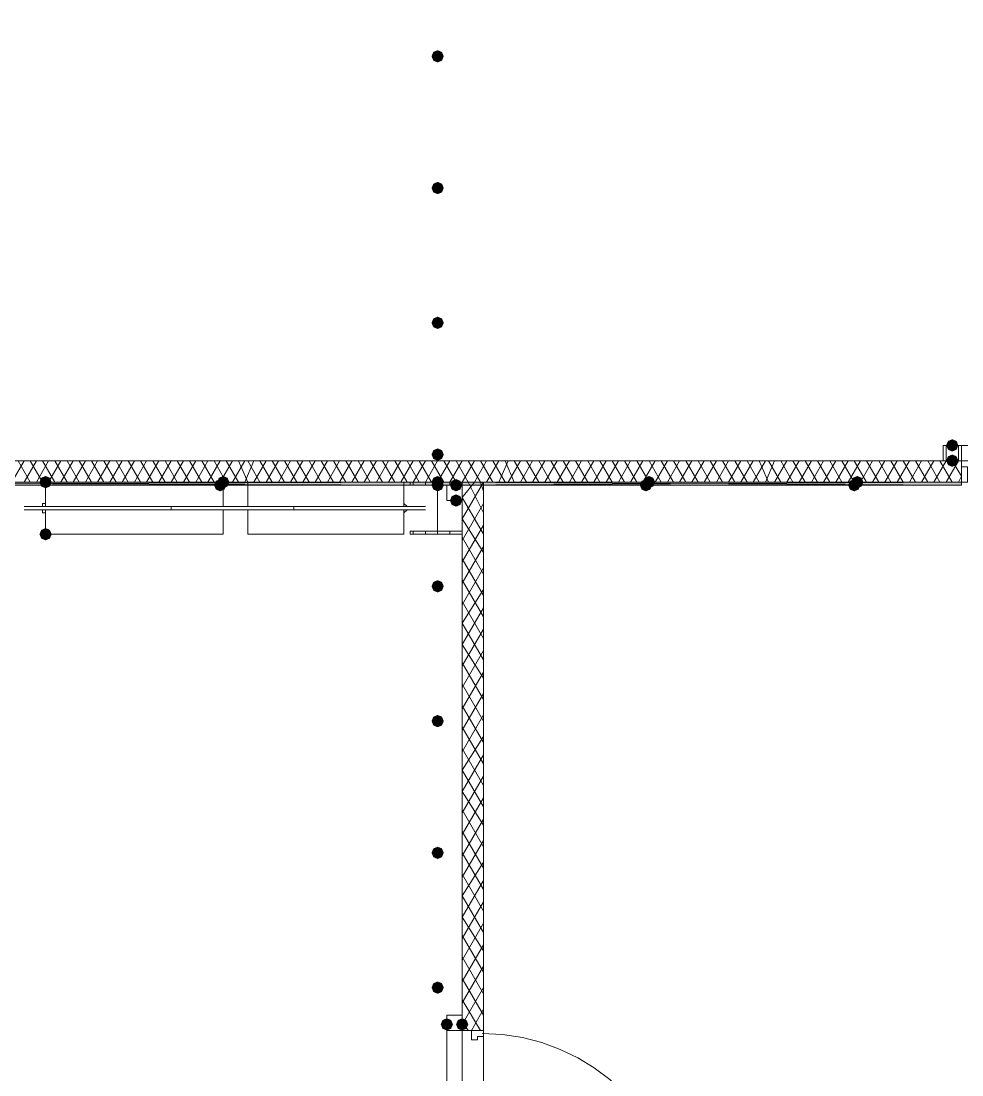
# Model space of a CAD drawing. Header units: millimetres. Extents: x 0 to 420, y 0 to 297.
# Drawn here: x 115.74 to 128.74, y 179.26 to 193.82 of the extents above; entities that cross this region are included whole.
import ezdxf

# ---------------------------------------------------------------- set-up
doc = ezdxf.new("R2010")
doc.units = ezdxf.units.MM

msp = doc.modelspace()

# ---------------------------------------------------------------- hatches: boundary and pattern name
for color, points in [(7, [(121.581333, 193.336333), (121.556462, 193.276537), (121.496667, 193.251667), (121.436871, 193.276537), (121.412, 193.336333), (121.436871, 193.396129), (121.496667, 193.421), (121.556462, 193.396129)]), (7, [(121.581333, 191.516), (121.556462, 191.456204), (121.496667, 191.431333), (121.436871, 191.456204), (121.412, 191.516), (121.436871, 191.575796), (121.496667, 191.600667), (121.556462, 191.575796)]), (7, [(121.581333, 189.653333), (121.556462, 189.593537), (121.496667, 189.568667), (121.436871, 189.593537), (121.412, 189.653333), (121.436871, 189.713129), (121.496667, 189.738), (121.556462, 189.713129)]), (7, [(128.693333, 187.96), (128.668463, 187.900204), (128.608667, 187.875333), (128.548871, 187.900204), (128.524, 187.96), (128.548871, 188.019796), (128.608667, 188.044667), (128.668462, 188.019796)]), (7, [(121.581333, 187.833), (121.556462, 187.773204), (121.496667, 187.748333), (121.436871, 187.773204), (121.412, 187.833), (121.436871, 187.892796), (121.496667, 187.917667), (121.556462, 187.892796)]), (7, [(128.693333, 187.748333), (128.668463, 187.688538), (128.608667, 187.663667), (128.548871, 187.688538), (128.524, 187.748333), (128.548871, 187.808129), (128.608667, 187.833), (128.668462, 187.808129)]), (7, [(116.162667, 187.452), (116.137796, 187.392204), (116.078, 187.367333), (116.018204, 187.392204), (115.993333, 187.452), (116.018204, 187.511796), (116.078, 187.536667), (116.137796, 187.511796)]), (254, [(118.575667, 187.409667), (118.550796, 187.349871), (118.491, 187.325), (118.431204, 187.349871), (118.406333, 187.409667), (118.431204, 187.469462), (118.491, 187.494333), (118.550796, 187.469463)]), (254, [(118.618, 187.452), (118.593129, 187.392204), (118.533333, 187.367333), (118.473537, 187.392204), (118.448667, 187.452), (118.473537, 187.511796), (118.533333, 187.536667), (118.593129, 187.511796)]), (254, [(121.581333, 187.452), (121.556462, 187.392204), (121.496667, 187.367333), (121.436871, 187.392204), (121.412, 187.452), (121.436871, 187.511796), (121.496667, 187.536667), (121.556462, 187.511796)]), (254, [(121.581333, 187.452), (121.556462, 187.392204), (121.496667, 187.367333), (121.436871, 187.392204), (121.412, 187.452), (121.436871, 187.511796), (121.496667, 187.536667), (121.556462, 187.511796)]), (254, [(121.581333, 187.409667), (121.556462, 187.349871), (121.496667, 187.325), (121.436871, 187.349871), (121.412, 187.409667), (121.436871, 187.469462), (121.496667, 187.494333), (121.556462, 187.469463)]), (7, [(121.835333, 187.409667), (121.810463, 187.349871), (121.750667, 187.325), (121.690871, 187.349871), (121.666, 187.409667), (121.690871, 187.469462), (121.750667, 187.494333), (121.810462, 187.469463)]), (254, [(124.46, 187.409667), (124.435129, 187.349871), (124.375333, 187.325), (124.315538, 187.349871), (124.290667, 187.409667), (124.315537, 187.469462), (124.375333, 187.494333), (124.435129, 187.469463)]), (254, [(124.502333, 187.452), (124.477463, 187.392204), (124.417667, 187.367333), (124.357871, 187.392204), (124.333, 187.452), (124.357871, 187.511796), (124.417667, 187.536667), (124.477462, 187.511796)]), (254, [(127.338667, 187.409667), (127.313796, 187.349871), (127.254, 187.325), (127.194204, 187.349871), (127.169333, 187.409667), (127.194204, 187.469462), (127.254, 187.494333), (127.313796, 187.469463)]), (254, [(127.381, 187.452), (127.356129, 187.392204), (127.296333, 187.367333), (127.236537, 187.392204), (127.211667, 187.452), (127.236537, 187.511796), (127.296333, 187.536667), (127.356129, 187.511796)]), (7, [(121.835333, 187.198), (121.810463, 187.138204), (121.750667, 187.113333), (121.690871, 187.138204), (121.666, 187.198), (121.690871, 187.257796), (121.750667, 187.282667), (121.810462, 187.257796)]), (7, [(116.162667, 186.732333), (116.137796, 186.672537), (116.078, 186.647667), (116.018204, 186.672537), (115.993333, 186.732333), (116.018204, 186.792129), (116.078, 186.817), (116.137796, 186.792129)]), (7, [(121.581333, 186.012667), (121.556462, 185.952871), (121.496667, 185.928), (121.436871, 185.952871), (121.412, 186.012667), (121.436871, 186.072462), (121.496667, 186.097333), (121.556462, 186.072463)]), (7, [(121.581333, 184.15), (121.556462, 184.090204), (121.496667, 184.065333), (121.436871, 184.090204), (121.412, 184.15), (121.436871, 184.209796), (121.496667, 184.234667), (121.556462, 184.209796)]), (7, [(121.581333, 182.329667), (121.556462, 182.269871), (121.496667, 182.245), (121.436871, 182.269871), (121.412, 182.329667), (121.436871, 182.389462), (121.496667, 182.414333), (121.556462, 182.389463)]), (7, [(121.581333, 180.467), (121.556462, 180.407204), (121.496667, 180.382333), (121.436871, 180.407204), (121.412, 180.467), (121.436871, 180.526796), (121.496667, 180.551667), (121.556462, 180.526796)]), (7, [(121.708333, 179.959), (121.683463, 179.899204), (121.623667, 179.874333), (121.563871, 179.899204), (121.539, 179.959), (121.563871, 180.018796), (121.623667, 180.043667), (121.683462, 180.018796)]), (7, [(121.92, 179.959), (121.895129, 179.899204), (121.835333, 179.874333), (121.775538, 179.899204), (121.750667, 179.959), (121.775537, 180.018796), (121.835333, 180.043667), (121.895129, 180.018796)])]:
    msp.add_hatch(color=color).paths.add_polyline_path(points, flags=0)
h = msp.add_hatch(color=7)
h.paths.add_polyline_path([(121.496667, 187.452), (109.516333, 187.452), (121.496667, 187.409667)], flags=0)
h.paths.add_polyline_path([(109.516333, 187.452), (121.496667, 187.409667), (109.516333, 187.409667)], flags=0)
h = msp.add_hatch(color=7)
h.paths.add_polyline_path([(128.735667, 187.452), (121.496667, 187.452), (128.735667, 187.409667)], flags=0)
h.paths.add_polyline_path([(121.496667, 187.452), (128.735667, 187.409667), (121.496667, 187.409667)], flags=0)

# ---------------------------------------------------------------- linework, layer by layer
at = {"color": 43, "lineweight": 0}
msp.add_lwpolyline([(109.516333, 222.25), (109.516333, 187.748333), (138.726333, 187.748333), (138.726333, 222.25)], close=True, dxfattribs=at)
at = {"color": 7, "lineweight": 0}
for points in [[(128.481667, 187.96), (128.735667, 187.96), (128.735667, 187.748333), (128.481667, 187.748333)], [(128.524, 187.96), (128.524, 187.748333), (128.693333, 187.748333), (128.693333, 187.96)], [(128.735667, 187.663667), (128.735667, 187.452), (128.820333, 187.452), (128.820333, 187.579), (128.820333, 187.663667)], [(121.496667, 187.452), (109.516333, 187.452), (121.496667, 187.409667)], [(109.516333, 187.452), (121.496667, 187.409667), (109.516333, 187.409667)], [(121.496667, 187.452), (121.496667, 187.409667), (109.516333, 187.409667), (109.516333, 187.452), (121.496667, 187.452), (109.516333, 187.452), (109.516333, 187.409667), (121.496667, 187.409667)], [(118.533333, 187.452), (116.078, 187.452), (116.078, 187.113333), (118.533333, 187.113333)], [(121.835333, 186.732333), (121.115667, 186.732333), (121.115667, 186.774667), (121.496667, 186.774667), (121.496667, 187.409667), (121.115667, 187.409667), (121.115667, 187.452), (121.835333, 187.452), (121.835333, 187.409667), (121.496667, 187.409667), (121.496667, 186.774667), (121.835333, 186.774667)], [(128.735667, 187.452), (121.496667, 187.452), (128.735667, 187.409667)], [(121.496667, 187.452), (128.735667, 187.409667), (121.496667, 187.409667)], [(128.735667, 187.452), (128.735667, 187.409667), (121.496667, 187.409667), (121.496667, 187.452), (128.735667, 187.452), (121.496667, 187.452), (121.496667, 187.409667), (128.735667, 187.409667)], [(121.835333, 187.198), (121.623667, 187.198), (121.623667, 187.409667), (121.835333, 187.409667), (121.835333, 187.198), (121.623667, 187.198), (121.623667, 187.409667), (121.835333, 187.409667)], [(118.533333, 186.732333), (116.078, 186.732333), (116.078, 187.071), (118.533333, 187.071)], [(119.507, 187.113333), (117.813667, 187.113333), (117.813667, 187.071), (119.507, 187.071)], [(121.623667, 179.874333), (121.623667, 180.086), (121.835333, 180.086), (121.835333, 179.874333), (121.623667, 179.874333), (121.623667, 180.086), (121.835333, 180.086), (121.835333, 179.874333)], [(121.962333, 179.747333), (122.047, 179.747333), (122.047, 179.789667), (122.131667, 179.789667), (122.131667, 179.874333), (121.962333, 179.874333)]]:
    msp.add_lwpolyline(points, close=True, dxfattribs=at)
for points in [[(128.735667, 187.875333), (128.735667, 187.96), (130.175, 187.96)], [(130.175, 187.748333), (128.735667, 187.748333), (128.735667, 187.875333)], [(128.735667, 187.748333), (109.516333, 187.748333)], [(115.612333, 187.452), (115.781667, 187.748333)], [(115.866333, 187.452), (115.697, 187.748333)], [(115.781667, 187.452), (115.951, 187.748333)], [(116.035667, 187.452), (115.866333, 187.748333)], [(115.951, 187.452), (116.120333, 187.748333)], [(116.205, 187.452), (116.035667, 187.748333)], [(116.120333, 187.452), (116.289667, 187.748333)], [(116.374333, 187.452), (116.205, 187.748333)], [(116.289667, 187.452), (116.459, 187.748333)], [(116.543667, 187.452), (116.374333, 187.748333)], [(116.459, 187.452), (116.628333, 187.748333)], [(116.713, 187.452), (116.543667, 187.748333)], [(116.628333, 187.452), (116.797667, 187.748333)], [(116.882333, 187.452), (116.713, 187.748333)], [(116.797667, 187.452), (116.967, 187.748333)], [(117.051667, 187.452), (116.882333, 187.748333)], [(116.967, 187.452), (117.136333, 187.748333)], [(117.221, 187.452), (117.051667, 187.748333)], [(117.136333, 187.452), (117.305667, 187.748333)], [(117.390333, 187.452), (117.221, 187.748333)], [(117.305667, 187.452), (117.475, 187.748333)], [(117.559667, 187.452), (117.390333, 187.748333)], [(117.475, 187.452), (117.644333, 187.748333)], [(117.729, 187.452), (117.559667, 187.748333)], [(117.644333, 187.452), (117.813667, 187.748333)], [(117.898333, 187.452), (117.729, 187.748333)], [(117.813667, 187.452), (117.983, 187.748333)], [(118.067667, 187.452), (117.898333, 187.748333)], [(117.983, 187.452), (118.152333, 187.748333)], [(118.237, 187.452), (118.067667, 187.748333)], [(118.152333, 187.452), (118.321667, 187.748333)], [(118.406333, 187.452), (118.237, 187.748333)], [(118.321667, 187.452), (118.491, 187.748333)], [(118.575667, 187.452), (118.406333, 187.748333)], [(118.491, 187.452), (118.660333, 187.748333)], [(118.745, 187.452), (118.575667, 187.748333)], [(118.660333, 187.452), (118.829667, 187.748333)], [(118.872, 187.452), (118.745, 187.748333)], [(118.829667, 187.452), (118.956667, 187.748333)], [(119.041333, 187.452), (118.872, 187.748333)], [(118.956667, 187.452), (119.126, 187.748333)], [(119.210667, 187.452), (119.041333, 187.748333)], [(119.126, 187.452), (119.295333, 187.748333)], [(119.38, 187.452), (119.210667, 187.748333)], [(119.295333, 187.452), (119.464667, 187.748333)], [(119.549333, 187.452), (119.38, 187.748333)], [(119.464667, 187.452), (119.634, 187.748333)], [(119.718667, 187.452), (119.549333, 187.748333)], [(119.634, 187.452), (119.803333, 187.748333)], [(119.888, 187.452), (119.718667, 187.748333)], [(119.803333, 187.452), (119.972667, 187.748333)], [(120.057333, 187.452), (119.888, 187.748333)], [(119.972667, 187.452), (120.142, 187.748333)], [(120.226667, 187.452), (120.057333, 187.748333)], [(120.142, 187.452), (120.311333, 187.748333)], [(120.396, 187.452), (120.226667, 187.748333)], [(120.311333, 187.452), (120.480667, 187.748333)], [(120.565333, 187.452), (120.396, 187.748333)], [(120.480667, 187.452), (120.65, 187.748333)], [(120.734667, 187.452), (120.565333, 187.748333)], [(120.65, 187.452), (120.819333, 187.748333)], [(120.904, 187.452), (120.734667, 187.748333)], [(120.819333, 187.452), (120.988667, 187.748333)], [(121.073333, 187.452), (120.904, 187.748333)], [(120.988667, 187.452), (121.158, 187.748333)], [(121.242667, 187.452), (121.073333, 187.748333)], [(121.158, 187.452), (121.327333, 187.748333)], [(121.412, 187.452), (121.242667, 187.748333)], [(121.327333, 187.452), (121.496667, 187.748333)], [(121.581333, 187.452), (121.412, 187.748333)], [(121.496667, 187.452), (121.666, 187.748333)], [(121.750667, 187.452), (121.581333, 187.748333)], [(121.666, 187.452), (121.835333, 187.748333)], [(121.92, 187.452), (121.750667, 187.748333)], [(121.835333, 187.452), (122.004667, 187.748333)], [(122.089333, 187.452), (121.92, 187.748333)], [(122.004667, 187.452), (122.174, 187.748333)], [(122.258667, 187.452), (122.089333, 187.748333)], [(122.174, 187.452), (122.343333, 187.748333)], [(122.428, 187.452), (122.258667, 187.748333)], [(122.343333, 187.452), (122.470333, 187.748333)], [(122.555, 187.452), (122.428, 187.748333)], [(122.470333, 187.452), (122.639667, 187.748333)], [(122.724333, 187.452), (122.555, 187.748333)], [(122.639667, 187.452), (122.809, 187.748333)], [(122.893667, 187.452), (122.724333, 187.748333)], [(122.809, 187.452), (122.978333, 187.748333)], [(123.063, 187.452), (122.893667, 187.748333)], [(122.978333, 187.452), (123.147667, 187.748333)], [(123.232333, 187.452), (123.063, 187.748333)], [(123.147667, 187.452), (123.317, 187.748333)], [(123.401667, 187.452), (123.232333, 187.748333)], [(123.317, 187.452), (123.486333, 187.748333)], [(123.571, 187.452), (123.401667, 187.748333)], [(123.486333, 187.452), (123.655667, 187.748333)], [(123.740333, 187.452), (123.571, 187.748333)], [(123.655667, 187.452), (123.825, 187.748333)], [(123.909667, 187.452), (123.740333, 187.748333)], [(123.825, 187.452), (123.994333, 187.748333)], [(124.079, 187.452), (123.909667, 187.748333)], [(123.994333, 187.452), (124.163667, 187.748333)], [(124.248333, 187.452), (124.079, 187.748333)], [(124.163667, 187.452), (124.333, 187.748333)], [(124.417667, 187.452), (124.248333, 187.748333)], [(124.333, 187.452), (124.502333, 187.748333)], [(124.587, 187.452), (124.417667, 187.748333)], [(124.502333, 187.452), (124.671667, 187.748333)], [(124.756333, 187.452), (124.587, 187.748333)], [(124.671667, 187.452), (124.841, 187.748333)], [(124.925667, 187.452), (124.756333, 187.748333)], [(124.841, 187.452), (125.010333, 187.748333)], [(125.095, 187.452), (124.925667, 187.748333)], [(125.010333, 187.452), (125.179667, 187.748333)], [(125.264333, 187.452), (125.095, 187.748333)], [(125.179667, 187.452), (125.349, 187.748333)], [(125.433667, 187.452), (125.264333, 187.748333)], [(125.349, 187.452), (125.518333, 187.748333)], [(125.603, 187.452), (125.433667, 187.748333)], [(125.518333, 187.452), (125.687667, 187.748333)], [(125.772333, 187.452), (125.603, 187.748333)], [(125.687667, 187.452), (125.857, 187.748333)], [(125.941667, 187.452), (125.772333, 187.748333)], [(125.857, 187.452), (126.026333, 187.748333)], [(126.068667, 187.452), (125.941667, 187.748333)], [(126.026333, 187.452), (126.153333, 187.748333)], [(126.238, 187.452), (126.068667, 187.748333)], [(126.153333, 187.452), (126.322667, 187.748333)], [(126.407333, 187.452), (126.238, 187.748333)], [(126.322667, 187.452), (126.492, 187.748333)], [(126.576667, 187.452), (126.407333, 187.748333)], [(126.492, 187.452), (126.661333, 187.748333)], [(126.746, 187.452), (126.576667, 187.748333)], [(126.661333, 187.452), (126.830667, 187.748333)], [(126.915333, 187.452), (126.746, 187.748333)], [(126.830667, 187.452), (127, 187.748333)], [(127.084667, 187.452), (126.915333, 187.748333)], [(127, 187.452), (127.169333, 187.748333)], [(127.254, 187.452), (127.084667, 187.748333)], [(127.169333, 187.452), (127.338667, 187.748333)], [(127.423333, 187.452), (127.254, 187.748333)], [(127.338667, 187.452), (127.508, 187.748333)], [(127.592667, 187.452), (127.423333, 187.748333)], [(127.508, 187.452), (127.677333, 187.748333)], [(127.762, 187.452), (127.592667, 187.748333)], [(127.677333, 187.452), (127.846667, 187.748333)], [(127.931333, 187.452), (127.762, 187.748333)], [(127.846667, 187.452), (128.016, 187.748333)], [(128.100667, 187.452), (127.931333, 187.748333)], [(128.016, 187.452), (128.185333, 187.748333)], [(128.27, 187.452), (128.100667, 187.748333)], [(128.185333, 187.452), (128.354667, 187.748333)], [(128.439333, 187.452), (128.27, 187.748333)], [(128.354667, 187.452), (128.524, 187.748333)], [(128.608667, 187.452), (128.439333, 187.748333)], [(128.524, 187.452), (128.693333, 187.748333)], [(128.735667, 187.536667), (128.608667, 187.748333)], [(128.735667, 187.452), (128.735667, 187.663667), (128.735667, 187.748333)], [(128.735667, 187.748333), (128.735667, 187.663667), (128.735667, 187.452), (128.735667, 187.663667)], [(121.496667, 187.452), (109.516333, 187.452), (121.496667, 187.452), (109.516333, 187.409667)], [(109.516333, 187.452), (121.835333, 187.452)], [(116.078, 187.452), (116.078, 187.155667), (116.035667, 187.155667), (116.035667, 187.113333), (115.781667, 187.113333)], [(121.031, 187.452), (118.872, 187.452), (118.872, 187.113333), (121.031, 187.113333), (121.327333, 187.113333), (121.073333, 187.113333), (121.031, 187.155667), (121.031, 187.452), (121.031, 187.113333)], [(121.158, 187.409667), (121.158, 187.452)], [(121.327333, 187.409667), (121.327333, 187.452)], [(128.735667, 187.452), (121.496667, 187.452), (128.735667, 187.452), (121.496667, 187.409667)], [(121.496667, 186.732333), (121.496667, 187.452)], [(121.666, 187.409667), (121.666, 187.452)], [(121.835333, 187.240333), (122.004667, 187.452)], [(121.835333, 186.944), (122.131667, 187.452)], [(121.835333, 187.409667), (121.835333, 187.452)], [(121.835333, 187.452), (121.835333, 179.874333)], [(122.131667, 187.028667), (121.92, 187.452)], [(122.131667, 187.325), (122.089333, 187.452)], [(122.131667, 179.874333), (122.131667, 187.452)], [(122.131667, 187.452), (128.735667, 187.452)], [(128.693333, 187.452), (128.735667, 187.536667)], [(122.131667, 186.732333), (121.835333, 187.240333)], [(121.835333, 186.647667), (122.131667, 187.155667)], [(115.781667, 187.113333), (116.078, 187.113333)], [(115.781667, 187.071), (116.078, 187.071)], [(116.078, 186.732333), (116.078, 187.028667), (116.035667, 187.028667), (116.035667, 187.071), (115.781667, 187.071)], [(121.031, 186.732333), (118.872, 186.732333), (118.872, 187.071), (121.031, 187.071), (121.327333, 187.071), (121.073333, 187.071), (121.031, 187.028667), (121.031, 186.732333), (121.031, 187.071)], [(122.131667, 186.478333), (121.835333, 186.944)], [(121.835333, 186.351333), (122.131667, 186.859333)], [(121.158, 186.732333), (121.158, 186.774667)], [(121.327333, 186.732333), (121.327333, 186.774667)], [(121.666, 186.732333), (121.666, 186.774667)], [(121.835333, 186.732333), (121.835333, 186.774667)], [(122.131667, 186.182), (121.835333, 186.69)], [(121.835333, 186.055), (122.131667, 186.563)], [(122.131667, 185.885667), (121.835333, 186.393667)], [(121.835333, 185.758667), (122.131667, 186.266667)], [(122.131667, 185.589333), (121.835333, 186.097333)], [(121.835333, 185.504667), (122.131667, 185.970333)], [(122.131667, 185.293), (121.835333, 185.801)], [(121.835333, 185.208333), (122.131667, 185.716333)], [(122.131667, 184.996667), (121.835333, 185.504667)], [(121.835333, 184.912), (122.131667, 185.42)], [(122.131667, 184.742667), (121.835333, 185.208333)], [(121.835333, 184.615667), (122.131667, 185.123667)], [(122.131667, 184.446333), (121.835333, 184.954333)], [(121.835333, 184.319333), (122.131667, 184.827333)], [(122.131667, 184.15), (121.835333, 184.658)], [(121.835333, 184.023), (122.131667, 184.531)], [(122.131667, 183.853667), (121.835333, 184.361667)], [(121.835333, 183.726667), (122.131667, 184.234667)], [(122.131667, 183.557333), (121.835333, 184.065333)], [(121.835333, 183.472667), (122.131667, 183.938333)], [(122.131667, 183.261), (121.835333, 183.769)], [(121.835333, 183.176333), (122.131667, 183.684333)], [(122.131667, 182.964667), (121.835333, 183.472667)], [(121.835333, 182.88), (122.131667, 183.388)], [(122.131667, 182.710667), (121.835333, 183.176333)], [(121.835333, 182.583667), (122.131667, 183.091667)], [(122.131667, 182.414333), (121.835333, 182.922333)], [(121.835333, 182.287333), (122.131667, 182.795333)], [(122.131667, 182.118), (121.835333, 182.626)], [(121.835333, 181.991), (122.131667, 182.499)], [(122.131667, 181.821667), (121.835333, 182.329667)], [(121.835333, 181.737), (122.131667, 182.202667)], [(122.131667, 181.525333), (121.835333, 182.033333)], [(121.835333, 181.440667), (122.131667, 181.948667)], [(122.131667, 181.229), (121.835333, 181.737)], [(121.835333, 181.144333), (122.131667, 181.652333)], [(122.131667, 180.975), (121.835333, 181.440667)], [(121.835333, 180.848), (122.131667, 181.356)], [(122.131667, 180.678667), (121.835333, 181.186667)], [(121.835333, 180.551667), (122.131667, 181.059667)], [(122.131667, 180.382333), (121.835333, 180.890333)], [(121.835333, 180.255333), (122.131667, 180.763333)], [(122.131667, 180.086), (121.835333, 180.594)], [(121.835333, 179.959), (122.131667, 180.467)], [(122.089333, 179.874333), (121.835333, 180.297667)], [(121.962333, 179.874333), (122.131667, 180.170667)], [(121.92, 179.874333), (121.835333, 180.001333)], [(121.623667, 178.392667), (121.623667, 179.874333), (121.750667, 179.874333)], [(121.750667, 179.874333), (121.835333, 179.874333), (121.835333, 178.392667)], [(122.131667, 179.874333), (121.962333, 179.874333), (121.835333, 179.874333)], [(121.835333, 179.874333), (121.962333, 179.874333), (122.131667, 179.874333), (121.962333, 179.874333)], [(122.131667, 179.874333), (122.131667, 179.916667)], [(124.883333, 177.059167), (124.869018, 177.342675), (124.827, 177.617994), (124.758674, 177.883728), (124.665432, 178.138485), (124.54867, 178.38087), (124.409781, 178.609491), (124.250158, 178.822952), (124.071195, 179.019861), (123.874286, 179.198824), (123.660824, 179.358448), (123.432204, 179.497337), (123.189818, 179.614099), (122.935061, 179.70734), (122.669327, 179.775666), (122.394009, 179.817684), (122.1105, 179.832)]]:
    msp.add_lwpolyline(points, dxfattribs=at)
at = {"color": 152, "lineweight": 0}
msp.add_lwpolyline([(109.516333, 187.452), (109.516333, 164.041667), (121.835333, 164.041667), (121.835333, 187.452)], close=True, dxfattribs=at)
at = {"color": 8, "lineweight": 0}
msp.add_lwpolyline([(122.131667, 187.452), (122.131667, 140.377333), (243.586, 140.377333), (243.586, 187.452)], close=True, dxfattribs=at)

doc.saveas('drawing.dxf')
